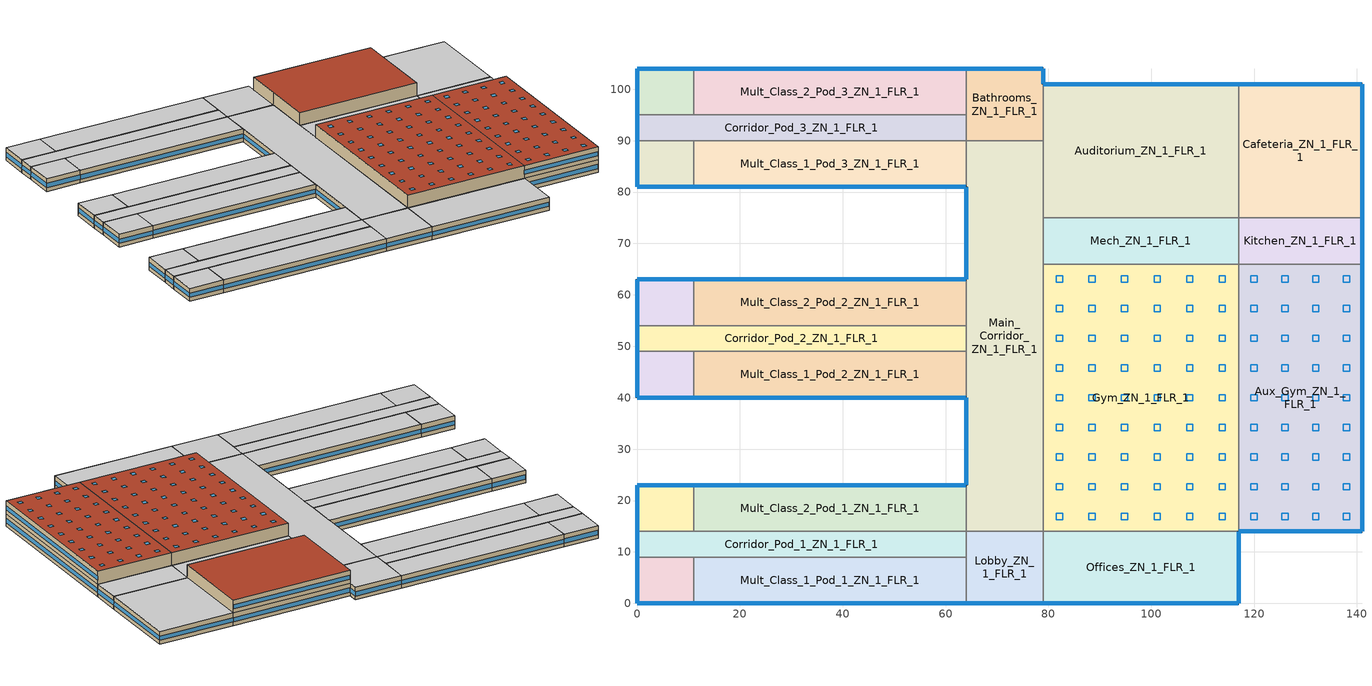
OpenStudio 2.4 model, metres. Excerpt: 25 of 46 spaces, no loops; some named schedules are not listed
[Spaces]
Kitchen_ZN_1_FLR_1
 floor ground: 141,75 141,66 117,66 117,75 z0
 wall outside: 141,66 141,75 z0:4
 wall to Cafeteria_ZN_1_FLR_1: 141,75 117,75 z0:4
 wall to Aux_Gym_ZN_1_FLR_1: 117,66 141,66 z0:4
 wall to Mech_ZN_1_FLR_1: 117,75 117,66 z0:4
 window: 141,66.05 141,74.95 z1.2:2.52
 ceiling to LIBRARY_MEDIA_CENTER_ZN_1_FLR_2: 141,66 141,75 117,75 117,66 z4
Gym_ZN_1_FLR_1
 floor ground: 117,66 117,14 79,14 79,66 z0
 wall to Aux_Gym_ZN_1_FLR_1: 117,14 117,66 z4:8; 117,14 117,66 z0:4
 wall to Main_Corridor_ZN_1_FLR_1: 79,66 79,14 z0:4
 wall to Offices_ZN_1_FLR_1: 79,14 117,14 z0:4
 wall to Offices_ZN_1_FLR_2: 79,14 117,14 z4:8
 wall to Mech_ZN_1_FLR_2: 117,66 79,66 z4:8
 wall to Mech_ZN_1_FLR_1: 117,66 79,66 z0:4
 wall to Main_Corridor_ZN_1_FLR_2: 79,66 79,14 z4:8
 roof outside: 117,14 117,66 79,66 79,14 z8
 skylight: 89.11,56.72 89.11,57.94 87.89,57.94 87.89,56.72 z8; 114.44,39.39 114.44,40.61 113.22,40.61 113.22,39.39 z8; 82.78,56.72 82.78,57.94 81.56,57.94 81.56,56.72 z8; 95.44,33.61 95.44,34.83 94.22,34.83 94.22,33.61 z8; 114.44,45.17 114.44,46.39 113.22,46.39 113.22,45.17 z8; 89.11,33.61 89.11,34.83 87.89,34.83 87.89,33.61 z8; 89.11,50.95 89.11,52.17 87.89,52.17 87.89,50.95 z8; 108.11,33.61 108.11,34.83 106.89,34.83 106.89,33.61 z8; 101.78,62.5 101.78,63.72 100.56,63.72 100.56,62.5 z8; 108.11,56.72 108.11,57.94 106.89,57.94 106.89,56.72 z8; 114.44,22.06 114.44,23.28 113.22,23.28 113.22,22.06 z8; 82.78,62.5 82.78,63.72 81.56,63.72 81.56,62.5 z8; 101.78,39.39 101.78,40.61 100.56,40.61 100.56,39.39 z8; 82.78,50.95 82.78,52.17 81.56,52.17 81.56,50.95 z8; 95.44,27.83 95.44,29.05 94.22,29.05 94.22,27.83 z8; 114.44,16.28 114.44,17.5 113.22,17.5 113.22,16.28 z8; 114.44,27.83 114.44,29.05 113.22,29.05 113.22,27.83 z8; 108.11,22.06 108.11,23.28 106.89,23.28 106.89,22.06 z8; 101.78,22.06 101.78,23.28 100.56,23.28 100.56,22.06 z8; 108.11,39.39 108.11,40.61 106.89,40.61 106.89,39.39 z8; 89.11,62.5 89.11,63.72 87.89,63.72 87.89,62.5 z8; 101.78,33.61 101.78,34.83 100.56,34.83 100.56,33.61 z8; 89.11,16.28 89.11,17.5 87.89,17.5 87.89,16.28 z8; 82.78,45.17 82.78,46.39 81.56,46.39 81.56,45.17 z8; 82.78,33.61 82.78,34.83 81.56,34.83 81.56,33.61 z8; 95.44,50.95 95.44,52.17 94.22,52.17 94.22,50.95 z8; 95.44,22.06 95.44,23.28 94.22,23.28 94.22,22.06 z8; 114.44,33.61 114.44,34.83 113.22,34.83 113.22,33.61 z8; 108.11,16.28 108.11,17.5 106.89,17.5 106.89,16.28 z8; 101.78,45.17 101.78,46.39 100.56,46.39 100.56,45.17 z8; 101.78,56.72 101.78,57.94 100.56,57.94 100.56,56.72 z8; 89.11,27.83 89.11,29.05 87.89,29.05 87.89,27.83 z8; 95.44,56.72 95.44,57.94 94.22,57.94 94.22,56.72 z8; 89.11,22.06 89.11,23.28 87.89,23.28 87.89,22.06 z8; 101.78,16.28 101.78,17.5 100.56,17.5 100.56,16.28 z8; 108.11,27.83 108.11,29.05 106.89,29.05 106.89,27.83 z8; 82.78,16.28 82.78,17.5 81.56,17.5 81.56,16.28 z8; 89.11,45.17 89.11,46.39 87.89,46.39 87.89,45.17 z8; 101.78,50.95 101.78,52.17 100.56,52.17 100.56,50.95 z8; 89.11,39.39 89.11,40.61 87.89,40.61 87.89,39.39 z8; 95.44,16.28 95.44,17.5 94.22,17.5 94.22,16.28 z8; 114.44,50.95 114.44,52.17 113.22,52.17 113.22,50.95 z8; 95.44,39.39 95.44,40.61 94.22,40.61 94.22,39.39 z8; 82.78,39.39 82.78,40.61 81.56,40.61 81.56,39.39 z8; 101.78,27.83 101.78,29.05 100.56,29.05 100.56,27.83 z8; 82.78,22.06 82.78,23.28 81.56,23.28 81.56,22.06 z8; 108.11,50.95 108.11,52.17 106.89,52.17 106.89,50.95 z8; 108.11,62.5 108.11,63.72 106.89,63.72 106.89,62.5 z8; 95.44,62.5 95.44,63.72 94.22,63.72 94.22,62.5 z8; 108.11,45.17 108.11,46.39 106.89,46.39 106.89,45.17 z8; 82.78,27.83 82.78,29.05 81.56,29.05 81.56,27.83 z8; 95.44,45.17 95.44,46.39 94.22,46.39 94.22,45.17 z8; 114.44,56.72 114.44,57.94 113.22,57.94 113.22,56.72 z8; 114.44,62.5 114.44,63.72 113.22,63.72 113.22,62.5 z8
Offices_ZN_1_FLR_1
 floor ground: 117,14 117,0 79,0 79,14 z0
 wall outside: 79,0 117,0 117,14 z0:4
 wall to Lobby_ZN_1_FLR_1: 79,14 79,0 z0:4
 window: 79.05,0 116.95,0 z1.2:2.5; 117,0.05 117,13.95 z1.2:2.51
 ceiling to Offices_ZN_1_FLR_2: 117,0 117,14 79,14 79,0 z4
Auditorium_ZN_1_FLR_1
 floor ground: 117,101 117,75 79,75 79,101 z0
 wall outside: 117,101 79,101 z4:8; 117,101 79,101 z0:4
 wall to LIBRARY_MEDIA_CENTER_ZN_1_FLR_2: 117,75 117,101 z4:8
 wall to Main_Corridor_ZN_1_FLR_1: 79,90 79,75 z0:4
 wall to Cafeteria_ZN_1_FLR_1: 117,75 117,101 z0:4
 wall to Bathrooms_ZN_1_FLR_2: 79,101 79,90 z4:8
 wall to Bathrooms_ZN_1_FLR_1: 79,101 79,90 z0:4
 wall to Main_Corridor_ZN_1_FLR_2: 79,90 79,75 z4:8
 wall to Mech_ZN_1_FLR_2: 79,75 117,75 z4:8
 wall to Mech_ZN_1_FLR_1: 79,75 117,75 z0:4
 window: 116.95,101 79.05,101 z5.2:6.5; 116.95,101 79.05,101 z1.2:2.5
 roof outside: 117,75 117,101 79,101 79,75 z8
Mult_Class_2_Pod_2_ZN_1_FLR_1
 floor ground: 64,63 64,54 11,54 11,63 z0
 wall outside: 64,63 11,63 z0:4
 wall to Corner_Class_2_Pod_2_ZN_1_FLR_1: 11,63 11,54 z0:4
 wall to Corridor_Pod_2_ZN_1_FLR_1: 11,54 64,54 z0:4
 wall to Main_Corridor_ZN_1_FLR_1: 64,54 64,63 z0:4
 window: 63.95,63 11.05,63 z1.2:2.5
 ceiling to Mult_Class_2_Pod_2_ZN_1_FLR_2: 64,54 64,63 11,63 11,54 z4
Aux_Gym_ZN_1_FLR_1
 floor ground: 141,66 141,14 117,14 117,66 z0
 wall outside: 117,14 141,14 141,66 z0:4; 117,14 141,14 141,66 z4:8
 wall to LIBRARY_MEDIA_CENTER_ZN_1_FLR_2: 141,66 117,66 z4:8
 window: 117.05,14 140.95,14 z5.2:6.51; 141,14.05 141,65.95 z5.2:6.5; 141,14.05 141,65.95 z1.2:2.5; 117.05,14 140.95,14 z1.2:2.51
 roof outside: 141,14 141,66 117,66 117,14 z8
 skylight: 120.61,50.95 120.61,52.17 119.39,52.17 119.39,50.95 z8; 138.61,22.06 138.61,23.28 137.39,23.28 137.39,22.06 z8; 120.61,27.83 120.61,29.05 119.39,29.05 119.39,27.83 z8; 126.61,56.72 126.61,57.94 125.39,57.94 125.39,56.72 z8; 138.61,56.72 138.61,57.94 137.39,57.94 137.39,56.72 z8; 126.61,27.83 126.61,29.05 125.39,29.05 125.39,27.83 z8; 126.61,16.28 126.61,17.5 125.39,17.5 125.39,16.28 z8; 120.61,39.39 120.61,40.61 119.39,40.61 119.39,39.39 z8; 138.61,45.17 138.61,46.39 137.39,46.39 137.39,45.17 z8; 126.61,45.17 126.61,46.39 125.39,46.39 125.39,45.17 z8; 132.61,16.28 132.61,17.5 131.39,17.5 131.39,16.28 z8; 138.61,27.83 138.61,29.05 137.39,29.05 137.39,27.83 z8; 132.61,33.61 132.61,34.83 131.39,34.83 131.39,33.61 z8; 138.61,16.28 138.61,17.5 137.39,17.5 137.39,16.28 z8; 120.61,62.5 120.61,63.72 119.39,63.72 119.39,62.5 z8; 132.61,39.39 132.61,40.61 131.39,40.61 131.39,39.39 z8; 138.61,50.95 138.61,52.17 137.39,52.17 137.39,50.95 z8; 138.61,62.5 138.61,63.72 137.39,63.72 137.39,62.5 z8; 132.61,45.17 132.61,46.39 131.39,46.39 131.39,45.17 z8; 138.61,33.61 138.61,34.83 137.39,34.83 137.39,33.61 z8; 126.61,39.39 126.61,40.61 125.39,40.61 125.39,39.39 z8; 126.61,62.5 126.61,63.72 125.39,63.72 125.39,62.5 z8; 132.61,62.5 132.61,63.72 131.39,63.72 131.39,62.5 z8; 120.61,56.72 120.61,57.94 119.39,57.94 119.39,56.72 z8; 132.61,50.95 132.61,52.17 131.39,52.17 131.39,50.95 z8; 120.61,45.17 120.61,46.39 119.39,46.39 119.39,45.17 z8; 126.61,33.61 126.61,34.83 125.39,34.83 125.39,33.61 z8; 138.61,39.39 138.61,40.61 137.39,40.61 137.39,39.39 z8; 132.61,56.72 132.61,57.94 131.39,57.94 131.39,56.72 z8; 120.61,33.61 120.61,34.83 119.39,34.83 119.39,33.61 z8; 120.61,16.28 120.61,17.5 119.39,17.5 119.39,16.28 z8; 132.61,22.06 132.61,23.28 131.39,23.28 131.39,22.06 z8; 126.61,22.06 126.61,23.28 125.39,23.28 125.39,22.06 z8; 126.61,50.95 126.61,52.17 125.39,52.17 125.39,50.95 z8; 120.61,22.06 120.61,23.28 119.39,23.28 119.39,22.06 z8; 132.61,27.83 132.61,29.05 131.39,29.05 131.39,27.83 z8
Cafeteria_ZN_1_FLR_1
 floor ground: 141,101 141,75 117,75 117,101 z0
 wall outside: 141,75 141,101 117,101 z0:4
 window: 141,75.05 141,100.95 / 140.95,101 117.05,101 z1.2:2.51
 ceiling to LIBRARY_MEDIA_CENTER_ZN_1_FLR_2: 141,75 141,101 117,101 117,75 z4
Corner_Class_2_Pod_3_ZN_1_FLR_1
 floor ground: 11,104 11,95 0,95 0,104 z0
 wall outside: 11,104 0,104 0,95 z0:4
 wall to Corridor_Pod_3_ZN_1_FLR_1: 0,95 11,95 z0:4
 wall to Mult_Class_2_Pod_3_ZN_1_FLR_1: 11,95 11,104 z0:4
 window: 0,103.95 0,95.05 z1.2:2.52; 10.95,104 0.05,104 z1.2:2.51
 ceiling to Corner_Class_2_Pod_3_ZN_1_FLR_2: 11,95 11,104 0,104 0,95 z4
Mult_Class_1_Pod_1_ZN_1_FLR_1
 floor ground: 64,9 64,0 11,0 11,9 z0
 wall outside: 11,0 64,0 z0:4
 wall to Lobby_ZN_1_FLR_1: 64,0 64,9 z0:4
 wall to Corner_Class_1_Pod_1_ZN_1_FLR_1: 11,9 11,0 z0:4
 wall to Corridor_Pod_1_ZN_1_FLR_1: 64,9 11,9 z0:4
 window: 11.05,0 63.95,0 z1.2:2.5
 ceiling to Mult_Class_1_Pod_1_ZN_1_FLR_2: 64,0 64,9 11,9 11,0 z4
Corner_Class_1_Pod_1_ZN_1_FLR_1
 floor ground: 11,9 11,0 0,0 0,9 z0
 wall outside: 0,9 0,0 11,0 z0:4
 wall to Corridor_Pod_1_ZN_1_FLR_1: 11,9 0,9 z0:4
 window: 0.05,0 10.95,0 z1.2:2.51; 0,8.95 0,0.05 z1.2:2.52
 ceiling to Corner_Class_1_Pod_1_ZN_1_FLR_2: 11,0 11,9 0,9 0,0 z4
Corner_Class_1_Pod_2_ZN_1_FLR_1
 floor ground: 11,49 11,40 0,40 0,49 z0
 wall outside: 0,49 0,40 11,40 z0:4
 wall to Mult_Class_1_Pod_2_ZN_1_FLR_1: 11,40 11,49 z0:4
 wall to Corridor_Pod_2_ZN_1_FLR_1: 11,49 0,49 z0:4
 window: 0.05,40 10.95,40 z1.2:2.51; 0,48.95 0,40.05 z1.2:2.52
 ceiling to Corner_Class_1_Pod_2_ZN_1_FLR_2: 11,40 11,49 0,49 0,40 z4
Corridor_Pod_2_ZN_1_FLR_1
 floor ground: 64,54 64,49 0,49 0,54 z0
 wall outside: 0,54 0,49 z0:4
 wall to Corner_Class_2_Pod_2_ZN_1_FLR_1: 11,54 0,54 z0:4
 wall to Main_Corridor_ZN_1_FLR_1: 64,49 64,54 z0:4
 wall to Mult_Class_1_Pod_2_ZN_1_FLR_1: 11,49 64,49 z0:4
 window: 0,53.95 0,49.05 z1.2:2.53
 ceiling to Corridor_Pod_2_ZN_1_FLR_2: 64,49 64,54 0,54 0,49 z4
Corridor_Pod_1_ZN_1_FLR_1
 floor ground: 64,14 64,9 0,9 0,14 z0
 wall outside: 0,14 0,9 z0:4
 wall to Mult_Class_2_Pod_1_ZN_1_FLR_1: 64,14 11,14 z0:4
 wall to Corner_Class_2_Pod_1_ZN_1_FLR_1: 11,14 0,14 z0:4
 wall to Lobby_ZN_1_FLR_1: 64,9 64,14 z0:4
 window: 0,13.95 0,9.05 z1.2:2.53
 ceiling to Corridor_Pod_1_ZN_1_FLR_2: 64,9 64,14 0,14 0,9 z4
Main_Corridor_ZN_1_FLR_1
 floor ground: 79,90 79,14 64,14 64,90 z0
 wall outside: 64,81 64,63 / 64,40 64,23 z0:4
 wall to Mult_Class_2_Pod_1_ZN_1_FLR_1: 64,23 64,14 z0:4
 wall to Lobby_ZN_1_FLR_1: 64,14 79,14 z0:4
 wall to Mult_Class_1_Pod_3_ZN_1_FLR_1: 64,90 64,81 z0:4
 wall to Mech_ZN_1_FLR_1: 79,66 79,75 z0:4
 wall to Mult_Class_1_Pod_2_ZN_1_FLR_1: 64,49 64,40 z0:4
 wall to Bathrooms_ZN_1_FLR_1: 79,90 64,90 z0:4
 window: 64,80.95 64,63.05 / 64,39.95 64,23.05 z1.2:2.51
 ceiling to Main_Corridor_ZN_1_FLR_2: 79,14 79,90 64,90 64,14 z4
Bathrooms_ZN_1_FLR_1
 floor ground: 79,104 79,90 64,90 64,104 z0
 wall outside: 79,101 79,104 64,104 z0:4
 wall to Corridor_Pod_3_ZN_1_FLR_1: 64,95 64,90 z0:4
 wall to Mult_Class_2_Pod_3_ZN_1_FLR_1: 64,104 64,95 z0:4
 window: 78.95,104 64.05,104 z1.2:2.51; 79,101.05 79,103.95 z1.2:2.55
 ceiling to Bathrooms_ZN_1_FLR_2: 79,90 79,104 64,104 64,90 z4
Corridor_Pod_3_ZN_1_FLR_1
 floor ground: 64,95 64,90 0,90 0,95 z0
 wall outside: 0,95 0,90 z0:4
 wall to Mult_Class_1_Pod_3_ZN_1_FLR_1: 11,90 64,90 z0:4
 wall to Corner_Class_1_Pod_3_ZN_1_FLR_1: 0,90 11,90 z0:4
 wall to Mult_Class_2_Pod_3_ZN_1_FLR_1: 64,95 11,95 z0:4
 window: 0,94.95 0,90.05 z1.2:2.53
 ceiling to Corridor_Pod_3_ZN_1_FLR_2: 64,90 64,95 0,95 0,90 z4
Mult_Class_1_Pod_3_ZN_1_FLR_1
 floor ground: 64,90 64,81 11,81 11,90 z0
 wall outside: 11,81 64,81 z0:4
 wall to Corner_Class_1_Pod_3_ZN_1_FLR_1: 11,90 11,81 z0:4
 window: 11.05,81 63.95,81 z1.2:2.5
 ceiling to Mult_Class_1_Pod_3_ZN_1_FLR_2: 64,81 64,90 11,90 11,81 z4
Mult_Class_2_Pod_1_ZN_1_FLR_1
 floor ground: 64,23 64,14 11,14 11,23 z0
 wall outside: 64,23 11,23 z0:4
 wall to Corner_Class_2_Pod_1_ZN_1_FLR_1: 11,23 11,14 z0:4
 window: 63.95,23 11.05,23 z1.2:2.5
 ceiling to Mult_Class_2_Pod_1_ZN_1_FLR_2: 64,14 64,23 11,23 11,14 z4
Lobby_ZN_1_FLR_1
 floor ground: 79,14 79,0 64,0 64,14 z0
 wall outside: 64,0 79,0 z0:4
 window: 64.05,0 78.95,0 z1.2:2.51
 ceiling to Lobby_ZN_1_FLR_2: 79,0 79,14 64,14 64,0 z4
Mult_Class_2_Pod_3_ZN_1_FLR_1
 floor ground: 64,104 64,95 11,95 11,104 z0
 wall outside: 64,104 11,104 z0:4
 window: 63.95,104 11.05,104 z1.2:2.5
 ceiling to Mult_Class_2_Pod_3_ZN_1_FLR_2: 64,95 64,104 11,104 11,95 z4
Corner_Class_2_Pod_2_ZN_1_FLR_1
 floor ground: 11,63 11,54 0,54 0,63 z0
 wall outside: 11,63 0,63 0,54 z0:4
 window: 10.95,63 0.05,63 z1.2:2.51; 0,62.95 0,54.05 z1.2:2.52
 ceiling to Corner_Class_2_Pod_2_ZN_1_FLR_2: 11,54 11,63 0,63 0,54 z4
Corner_Class_2_Pod_1_ZN_1_FLR_1
 floor ground: 11,23 11,14 0,14 0,23 z0
 wall outside: 11,23 0,23 0,14 z0:4
 window: 0,22.95 0,14.05 z1.2:2.52; 10.95,23 0.05,23 z1.2:2.51
 ceiling to Corner_Class_2_Pod_1_ZN_1_FLR_2: 11,14 11,23 0,23 0,14 z4
Mech_ZN_1_FLR_1
 floor ground: 117,75 117,66 79,66 79,75 z0
 ceiling to Mech_ZN_1_FLR_2: 117,66 117,75 79,75 79,66 z4
Corner_Class_1_Pod_3_ZN_1_FLR_1
 floor ground: 11,90 11,81 0,81 0,90 z0
 wall outside: 0,90 0,81 11,81 z0:4
 window: 0.05,81 10.95,81 z1.2:2.51; 0,89.95 0,81.05 z1.2:2.52
 ceiling to Corner_Class_1_Pod_3_ZN_1_FLR_2: 11,81 11,90 0,90 0,81 z4
Mult_Class_1_Pod_2_ZN_1_FLR_1
 floor ground: 64,49 64,40 11,40 11,49 z0
 wall outside: 11,40 64,40 z0:4
 window: 11.05,40 63.95,40 z1.2:2.5
 ceiling to Mult_Class_1_Pod_2_ZN_1_FLR_2: 64,40 64,49 11,49 11,40 z4
[Site]
Edmonton Intl AP_AB_CAN: Latitude {deg}=53.31; Longitude {deg}=-113.579; Time Zone {hr}=-7; Elevation {m}=723.3; Terrain=City
[Building]
-SecondarySchool-NECB HDD Method-CAN_AB_Edmonton.Intl.AP.711230_CWEC2016.epw created: 2018-08-13 18:42:21 +0000: North Axis {deg}=0; Default Construction Set=NECB2015 - SecSchl - WholeBuilding - NECB HDD Method at hdd = 5120.0; Standards Number of Stories=2; Standards Number of Above Ground Stories=2; Standards Building Type=SecondarySchool
[ClimateZones]
Climate Zone Institution Name 1=ASHRAE; Climate Zone Document Name 1=ANSI/ASHRAE Standard 169; Climate Zone Document Year 1=2006; Climate Zone Institution Name 2=CEC; Climate Zone Document Name 2=California Climate Zone Descriptions; Climate Zone Document Year 2=1995
[Site:WaterMainsTemperature]
Calculation Method=Correlation; Annual Average Outdoor Air Temperature {C}=2.68333; Maximum Difference In Monthly Average Outdoor Air Temperatures {deltaC}=28.8
[Site:GroundTemperature:BuildingSurface]
19.527, 19.502, 19.536, 19.598, 20.002, 21.64, 22.225, 22.375, 21.449, 20.121, 19.802, 19.633
[SizingPeriod:DesignDay] Barometric Pressure {Pa}=92932; Sky Clearness=0; Rain Indicator=0; Snow Indicator=0; Day of Month=21; Daylight Saving Time Indicator=0; Humidity Indicating Type=Wetbulb; Dry-Bulb Temperature Range Modifier Type=DefaultMultipliers
Name | Maximum Dry-Bulb Temperature {C} | Daily Dry-Bulb Temperature Range {deltaC} | Humidity Indicating Conditions at Maximum Dry-Bulb | Wind Speed {m/s} | Wind Direction {deg} | Month | Day Type | Solar Model Indicator | ASHRAE Taub | ASHRAE Taud
Edmonton Intl AP Ann Htg 99.6% Condns DB | -32.6 | 0 | -32.6 | 2.1 | 180 | 1 | WinterDesignDay | ASHRAEClearSky
Edmonton Intl AP Ann Clg .4% Condns DB=>MWB | 27.8 | 12.5 | 17.9 | 3.8 | 150 | 7 | SummerDesignDay | ASHRAETau | 0.353 | 2.421
[Material:NoMass] Thermal Absorptance=0.9; Solar Absorptance=0.7
Name | Roughness | Thermal Resistance {m2-K/W} | Visible Absorptance
CP02 CARPET PAD | VeryRough | 0.21648 | 0.8
Typical Insulation R-13.06 1 | Smooth | 5.91238 | 0.7
Typical Carpet Pad 1 | Smooth | 0.21648 | 0.8
Typical Insulation R-10.11 1 | Smooth | 4.49096 | 0.7
Typical Insulation R-19.63 1 | Smooth | 6.17282 | 0.7
Typical Carpet Pad 2 | Smooth | 1.25503 | 0.8
Typical Carpet Pad 3 | Smooth | 3.45515 | 0.8
Typical Insulation R-0.58 1 | Smooth | 0.454528 | 0.7
Typical Insulation R-1.15 1 | Smooth | 0.454545 | 0.7
[Material]
Name | Roughness | Thickness {m} | Conductivity {W/m-K} | Density {kg/m3} | Specific Heat {J/kg-K} | Thermal Absorptance | Solar Absorptance | Visible Absorptance
100mm Normalweight concrete floor | MediumSmooth | 0.1016 | 2.31 | 2322 | 832
G01 13mm gypsum board | Smooth | 0.0127 | 0.16 | 800 | 1090 | 0.9 | 0.7 | 0.5
G05 25mm wood | MediumSmooth | 0.0254 | 0.15 | 608 | 1630 | 0.9 | 0.5 | 0.5
4 in. Normalweight Concrete Floor 1 | MediumRough | 0.1016 | 2.31 | 2322 | 832 | 0.9 | 0.7 | 0.7
1IN Stucco 1 | Smooth | 0.0253 | 0.6918 | 1858 | 837 | 0.9 | 0.7 | 0.92
8IN CONCRETE HW RefBldg 1 | Rough | 0.2032 | 1.311 | 2240 | 836.8 | 0.9 | 0.7 | 0.7
1/2IN Gypsum 1 | Smooth | 0.0127 | 0.16 | 784.9 | 830 | 0.9 | 0.4 | 0.4
Metal Roof Surface 1; F08 Metal surface 1 | Smooth | 0.0008 | 45.28 | 7824 | 500 | 0.9 | 0.7 | 0.7
6 in. Normalweight Concrete Floor 1; 6 in. Normalweight Concrete Floor 2 | MediumRough | 0.1524 | 2.31 | 2322 | 832 | 0.9 | 0.7 | 0.7
[Construction]
Typical Interior Floor: 100mm Normalweight concrete floor, CP02 CARPET PAD
Typical Interior Wall: G01 13mm gypsum board, G01 13mm gypsum board
Typical Interior Ceiling: CP02 CARPET PAD, 100mm Normalweight concrete floor
Typical Interior Window: Clear 3mm
Typical Interior Door; Typical Interior Partition: G05 25mm wood
Customized opaque construction Typical Insulated Exterior Mass Floor R-15.63 to conductance of 0.162: Typical Insulation R-13.06 1, 4 in. Normalweight Concrete Floor 1, Typical Carpet Pad 1
Customized opaque construction Typical Insulated Exterior Mass Wall R-12.5 to conductance of 0.21: 1IN Stucco 1, 8IN CONCRETE HW RefBldg 1, Typical Insulation R-10.11 1, 1/2IN Gypsum 1
Customized opaque construction Typical Insulated Metal Building Roof R-20.41 to conductance of 0.162: Metal Roof Surface 1, Typical Insulation R-19.63 1
Customized opaque construction Typical Insulated Carpeted 6in Slab Floor to conductance of 0.757: 6 in. Normalweight Concrete Floor 1, Typical Carpet Pad 2
Customized opaque construction Typical Insulated Carpeted 6in Slab Floor to conductance of 0.284: 6 in. Normalweight Concrete Floor 2, Typical Carpet Pad 3
Customized Fenestration: cond=0.220 tvis=0.220 tsol=0.232: Customized Fenestration:: cond=0.220 tvis=0.220 tsol=0.232
Customized opaque construction Typical Insulated Metal Door R-1.43 to conductance of 2.2: F08 Metal surface 1, Typical Insulation R-0.58 1
Customized Fenestration: cond=0.220 tvis=0.441 tsol=0.279: Customized Fenestration:: cond=0.220 tvis=0.441 tsol=0.279
Customized opaque construction Typical Overhead Door R-2.0 to conductance of 2.2: Typical Insulation R-1.15 1
Customized Fenestration: cond=0.220 tvis=0.294 tsol=0.332: Customized Fenestration:: cond=0.220 tvis=0.294 tsol=0.332
Customized Fenestration: cond=0.220 tvis=0.898 tsol=0.837: Customized Fenestration:: cond=0.220 tvis=0.898 tsol=0.837
[DefaultConstructionSet]
NECB2015 - SecSchl - WholeBuilding - NECB HDD Method at hdd = 5120.0: Default Exterior Surface Constructions=NECB2015 - SecSchl - WholeBuilding - NECB HDD Method at hdd = 5120.0; Default Interior Surface Constructions=Default Surface Constructions 2; Default Ground Contact Surface Constructions=NECB2015 - SecSchl - WholeBuilding - NECB HDD Method at hdd = 5120.0 1; Default Exterior SubSurface Constructions=NECB2015 - SecSchl - WholeBuilding - NECB HDD Method at hdd = 5120.0; Default Interior SubSurface Constructions=Default Sub Surface Constructions 2; Interior Partition Construction=Typical Interior Partition
[DefaultSurfaceConstructions]
Name | Floor Construction | Wall Construction | Roof Ceiling Construction
Default Surface Constructions 2 | Typical Interior Floor | Typical Interior Wall | Typical Interior Ceiling
NECB2015 - SecSchl - WholeBuilding - NECB HDD Method at hdd = 5120.0 | Customized opaque construction Typical Insulated Exterior Mass Floor R-15.63 to conductance of 0.162 | Customized opaque construction Typical Insulated Exterior Mass Wall R-12.5 to conductance of 0.21 | Customized opaque construction Typical Insulated Metal Building Roof R-20.41 to conductance of 0.162
NECB2015 - SecSchl - WholeBuilding - NECB HDD Method at hdd = 5120.0 1 | Customized opaque construction Typical Insulated Carpeted 6in Slab Floor to conductance of 0.757 | Customized opaque construction Typical Insulated Carpeted 6in Slab Floor to conductance of 0.284 | Customized opaque construction Typical Insulated Carpeted 6in Slab Floor to conductance of 0.284
[DefaultSubSurfaceConstructions]
Name | Fixed Window Construction | Operable Window Construction | Door Construction | Glass Door Construction | Overhead Door Construction | Skylight Construction | Tubular Daylight Dome Construction | Tubular Daylight Diffuser Construction
Default Sub Surface Constructions 2 | Typical Interior Window | Typical Interior Window | Typical Interior Door
NECB2015 - SecSchl - WholeBuilding - NECB HDD Method at hdd = 5120.0 | Customized Fenestration: cond=0.220 tvis=0.220 tsol=0.232 | Customized Fenestration: cond=0.220 tvis=0.220 tsol=0.232 | Customized opaque construction Typical Insulated Metal Door R-1.43 to conductance of 2.2 | Customized Fenestration: cond=0.220 tvis=0.441 tsol=0.279 | Customized opaque construction Typical Overhead Door R-2.0 to conductance of 2.2 | Customized Fenestration: cond=0.220 tvis=0.294 tsol=0.332 | Customized Fenestration: cond=0.220 tvis=0.898 tsol=0.837 | Customized Fenestration: cond=0.220 tvis=0.898 tsol=0.837
[WindowMaterial:Glazing]
Clear 3mm: Optical Data Type=SpectralAverage; Thickness {m}=0.003; Solar Transmittance at Normal Incidence=0.837; Front Side Solar Reflectance at Normal Incidence=0.075; Back Side Solar Reflectance at Normal Incidence=0.075; Visible Transmittance at Normal Incidence=0.898; Front Side Visible Reflectance at Normal Incidence=0.081; Back Side Visible Reflectance at Normal Incidence=0.081; Infrared Transmittance at Normal Incidence=0; Front Side Infrared Hemispherical Emissivity=0.84; Back Side Infrared Hemispherical Emissivity=0.84; Conductivity {W/m-K}=0.9; Dirt Correction Factor for Solar and Visible Transmittance=1; Solar Diffusing=No
[WindowMaterial:SimpleGlazingSystem] U-Factor {W/m2-K}=2.2; Solar Heat Gain Coefficient=0.6; Visible Transmittance=0.21
Customized Fenestration:: cond=0.220 tvis=0.220 tsol=0.232; Customized Fenestration:: cond=0.220 tvis=0.441 tsol=0.279; Customized Fenestration:: cond=0.220 tvis=0.294 tsol=0.332; Customized Fenestration:: cond=0.220 tvis=0.898 tsol=0.837
[Space] Building Story=Building Story 1; Part of Total Floor Area=Yes
Name | Space Type | Thermal Zone
Kitchen_ZN_1_FLR_1 | Space Function Food preparation area | Sp-Kitchen_ZN_1_FLR_1 Sys-3 Flr-1 Sch-B HPlcmt-east ZN
Corner_Class_1_Pod_2_ZN_1_FLR_1 | Space Function Classroom/Lecture hall/Training room other | Sp-Corner_Class_1_Pod_2_ZN_1_FLR_1 Sys-3 Flr-1 Sch-D HPlcmt-south ZN
Gym_ZN_1_FLR_1 | Space Function Gymnasium/Fitness centre playing area | Sp-Gym_ZN_1_FLR_1 Sys-3 Flr-1 Sch-B HPlcmt-core ZN
Offices_ZN_1_FLR_1 | Space Function Office enclosed > 25 m2 | Sp-Offices_ZN_1_FLR_1 Sys-3 Flr-1 Sch-A HPlcmt-south ZN
Auditorium_ZN_1_FLR_1 | Space Function Audience seating area permanent - auditorium | Sp-Auditorium_ZN_1_FLR_1 Sys-3 Flr-1 Sch-C HPlcmt-north ZN
Mult_Class_2_Pod_2_ZN_1_FLR_1 | Space Function Classroom/Lecture hall/Training room other | Sp-Mult_Class_2_Pod_2_ZN_1_FLR_1 Sys-3 Flr-1 Sch-D HPlcmt-north ZN
Aux_Gym_ZN_1_FLR_1 | Space Function Gymnasium/Fitness centre playing area | Sp-Aux_Gym_ZN_1_FLR_1 Sys-3 Flr-1 Sch-B HPlcmt-east ZN
Mult_Class_1_Pod_2_ZN_1_FLR_1 | Space Function Classroom/Lecture hall/Training room other | Sp-Mult_Class_1_Pod_2_ZN_1_FLR_1 Sys-3 Flr-1 Sch-D HPlcmt-south ZN
Mult_Class_2_Pod_1_ZN_1_FLR_1 | Space Function Classroom/Lecture hall/Training room other | Sp-Mult_Class_2_Pod_1_ZN_1_FLR_1 Sys-3 Flr-1 Sch-D HPlcmt-north ZN
Cafeteria_ZN_1_FLR_1 | Space Function Conference/Meeting/Multi-purpose room | Sp-Cafeteria_ZN_1_FLR_1 Sys-3 Flr-1 Sch-C HPlcmt-east ZN
Mult_Class_1_Pod_3_ZN_1_FLR_1 | Space Function Classroom/Lecture hall/Training room other | Sp-Mult_Class_1_Pod_3_ZN_1_FLR_1 Sys-3 Flr-1 Sch-D HPlcmt-south ZN
Mult_Class_1_Pod_1_ZN_1_FLR_1 | Space Function Classroom/Lecture hall/Training room other | Sp-Mult_Class_1_Pod_1_ZN_1_FLR_1 Sys-3 Flr-1 Sch-D HPlcmt-south ZN
Mech_ZN_1_FLR_1 | Space Function Electrical/Mechanical room-sch-D | Sp-Mech_ZN_1_FLR_1 Sys-3 Flr-1 Sch-D HPlcmt-core ZN
Corridor_Pod_1_ZN_1_FLR_1 | Space Function Corridor/Transition area other-sch-D | Sp-Corridor_Pod_1_ZN_1_FLR_1 Sys-3 Flr-1 Sch-D HPlcmt-west ZN
Corner_Class_2_Pod_3_ZN_1_FLR_1 | Space Function Classroom/Lecture hall/Training room other | Sp-Corner_Class_2_Pod_3_ZN_1_FLR_1 Sys-3 Flr-1 Sch-D HPlcmt-north ZN
Corner_Class_1_Pod_1_ZN_1_FLR_1 | Space Function Classroom/Lecture hall/Training room other | Sp-Corner_Class_1_Pod_1_ZN_1_FLR_1 Sys-3 Flr-1 Sch-D HPlcmt-south ZN
Corridor_Pod_3_ZN_1_FLR_1 | Space Function Corridor/Transition area other-sch-D | Sp-Corridor_Pod_3_ZN_1_FLR_1 Sys-3 Flr-1 Sch-D HPlcmt-west ZN
Corridor_Pod_2_ZN_1_FLR_1 | Space Function Corridor/Transition area other-sch-D | Sp-Corridor_Pod_2_ZN_1_FLR_1 Sys-3 Flr-1 Sch-D HPlcmt-west ZN
Corner_Class_2_Pod_1_ZN_1_FLR_1 | Space Function Classroom/Lecture hall/Training room other | Sp-Corner_Class_2_Pod_1_ZN_1_FLR_1 Sys-3 Flr-1 Sch-D HPlcmt-north ZN
Main_Corridor_ZN_1_FLR_1 | Space Function Corridor/Transition area other-sch-D | Sp-Main_Corridor_ZN_1_FLR_1 Sys-3 Flr-1 Sch-D HPlcmt-west ZN
Bathrooms_ZN_1_FLR_1 | Space Function Washroom - other-sch-D | Sp-Bathrooms_ZN_1_FLR_1 Sys-3 Flr-1 Sch-D HPlcmt-north ZN
Corner_Class_1_Pod_3_ZN_1_FLR_1 | Space Function Classroom/Lecture hall/Training room other | Sp-Corner_Class_1_Pod_3_ZN_1_FLR_1 Sys-3 Flr-1 Sch-D HPlcmt-south ZN
Lobby_ZN_1_FLR_1 | Space Function Lobby - elevator | Sp-Lobby_ZN_1_FLR_1 Sys-3 Flr-1 Sch-C HPlcmt-south ZN
Mult_Class_2_Pod_3_ZN_1_FLR_1 | Space Function Classroom/Lecture hall/Training room other | Sp-Mult_Class_2_Pod_3_ZN_1_FLR_1 Sys-3 Flr-1 Sch-D HPlcmt-north ZN
Corner_Class_2_Pod_2_ZN_1_FLR_1 | Space Function Classroom/Lecture hall/Training room other | Sp-Corner_Class_2_Pod_2_ZN_1_FLR_1 Sys-3 Flr-1 Sch-D HPlcmt-north ZN
[BuildingStory]
Building Story 1: Nominal Z Coordinate {m}=0
[SpaceType] Standards Building Type=Space Function
Name | Default Schedule Set | Design Specification Outdoor Air Object | Standards Space Type
Space Function Audience seating area permanent - auditorium | Space Function Audience seating area permanent - auditorium Schedule Set | Space Function Audience seating area permanent - auditorium Ventilation | Audience seating area permanent - auditorium
Space Function Gymnasium/Fitness centre playing area | Space Function Gymnasium/Fitness centre playing area Schedule Set | Space Function Gymnasium/Fitness centre playing area Ventilation | Gymnasium/Fitness centre playing area
Space Function Washroom - other-sch-D | Space Function Washroom - other-sch-D Schedule Set | Space Function Washroom - other-sch-D Ventilation | Washroom - other-sch-D
Space Function Conference/Meeting/Multi-purpose room | Space Function Conference/Meeting/Multi-purpose room Schedule Set | Space Function Conference/Meeting/Multi-purpose room Ventilation | Conference/Meeting/Multi-purpose room
Space Function Classroom/Lecture hall/Training room other | Space Function Classroom/Lecture hall/Training room other Schedule Set | Space Function Classroom/Lecture hall/Training room other Ventilation | Classroom/Lecture hall/Training room other
Space Function Corridor/Transition area other-sch-D | Space Function Corridor/Transition area other-sch-D Schedule Set | Space Function Corridor/Transition area other-sch-D Ventilation | Corridor/Transition area other-sch-D
Space Function Food preparation area | Space Function Food preparation area Schedule Set | Space Function Food preparation area Ventilation | Food preparation area
Space Function Lobby - elevator | Space Function Lobby - elevator Schedule Set | Space Function Lobby - elevator Ventilation | Lobby - elevator
Space Function Electrical/Mechanical room-sch-D | Space Function Electrical/Mechanical room-sch-D Schedule Set | Space Function Electrical/Mechanical room-sch-D Ventilation | Electrical/Mechanical room-sch-D
Space Function Office enclosed > 25 m2 | Space Function Office enclosed > 25 m2 Schedule Set | Space Function Office enclosed > 25 m2 Ventilation | Office enclosed > 25 m2
[People:Definition] Number of People Calculation Method=People/Area; Fraction Radiant=0.3
Name | People per Space Floor Area {person/m2}
Space Function Audience seating area permanent - auditorium People Definition; Space Function Conference/Meeting/Multi-purpose room People Definition; Space Function Gymnasium/Fitness centre playing area People Definition | 0.200073
Space Function Classroom/Lecture hall/Training room other People Definition | 0.133382
Space Function Corridor/Transition area other-sch-D People Definition | 0.0100036
Space Function Electrical/Mechanical room-sch-D People Definition | 0.00500182
Space Function Food preparation area People Definition; Space Function Office enclosed > 25 m2 People Definition | 0.0500182
Space Function Lobby - elevator People Definition | 0.100036
Space Function Washroom - other-sch-D People Definition | 0.0333454
[People] Work Efficiency Schedule=Work Efficiency Schedule; Clothing Insulation Schedule=Clothing Schedule; Air Velocity Schedule=Air Velocity Schedule; Multiplier=1
Name | People Definition | Space or SpaceType
Space Function Audience seating area permanent - auditorium People | Space Function Audience seating area permanent - auditorium People Definition | Space Function Audience seating area permanent - auditorium
Space Function Classroom/Lecture hall/Training room other People | Space Function Classroom/Lecture hall/Training room other People Definition | Space Function Classroom/Lecture hall/Training room other
Space Function Conference/Meeting/Multi-purpose room People | Space Function Conference/Meeting/Multi-purpose room People Definition | Space Function Conference/Meeting/Multi-purpose room
Space Function Corridor/Transition area other-sch-D People | Space Function Corridor/Transition area other-sch-D People Definition | Space Function Corridor/Transition area other-sch-D
Space Function Electrical/Mechanical room-sch-D People | Space Function Electrical/Mechanical room-sch-D People Definition | Space Function Electrical/Mechanical room-sch-D
Space Function Food preparation area People | Space Function Food preparation area People Definition | Space Function Food preparation area
Space Function Gymnasium/Fitness centre playing area People | Space Function Gymnasium/Fitness centre playing area People Definition | Space Function Gymnasium/Fitness centre playing area
Space Function Lobby - elevator People | Space Function Lobby - elevator People Definition | Space Function Lobby - elevator
Space Function Office enclosed > 25 m2 People | Space Function Office enclosed > 25 m2 People Definition | Space Function Office enclosed > 25 m2
Space Function Washroom - other-sch-D People | Space Function Washroom - other-sch-D People Definition | Space Function Washroom - other-sch-D
[Lights:Definition] Design Level Calculation Method=Watts/Area; Fraction Radiant=0.5; Fraction Visible=0.2
Name | Watts per Space Floor Area {W/m2}
Space Function Audience seating area permanent - auditorium Lights Definition | 6.80247
Space Function Classroom/Lecture hall/Training room other Lights Definition | 13.4049
Space Function Conference/Meeting/Multi-purpose room Lights Definition | 13.3048
Space Function Corridor/Transition area other-sch-D Lights Definition | 7.10258
Space Function Electrical/Mechanical room-sch-D Lights Definition | 4.60167
Space Function Food preparation area Lights Definition | 13.1048
Space Function Gymnasium/Fitness centre playing area Lights Definition | 13.0047
Space Function Lobby - elevator Lights Definition | 7.00254
Space Function Office enclosed > 25 m2 Lights Definition | 12.0044
Space Function Washroom - other-sch-D Lights Definition | 10.5038
[Lights] Fraction Replaceable=1
Name | Lights Definition | Space or SpaceType
Space Function Audience seating area permanent - auditorium Lights | Space Function Audience seating area permanent - auditorium Lights Definition | Space Function Audience seating area permanent - auditorium
Space Function Classroom/Lecture hall/Training room other Lights | Space Function Classroom/Lecture hall/Training room other Lights Definition | Space Function Classroom/Lecture hall/Training room other
Space Function Conference/Meeting/Multi-purpose room Lights | Space Function Conference/Meeting/Multi-purpose room Lights Definition | Space Function Conference/Meeting/Multi-purpose room
Space Function Corridor/Transition area other-sch-D Lights | Space Function Corridor/Transition area other-sch-D Lights Definition | Space Function Corridor/Transition area other-sch-D
Space Function Electrical/Mechanical room-sch-D Lights | Space Function Electrical/Mechanical room-sch-D Lights Definition | Space Function Electrical/Mechanical room-sch-D
Space Function Food preparation area Lights | Space Function Food preparation area Lights Definition | Space Function Food preparation area
Space Function Gymnasium/Fitness centre playing area Lights | Space Function Gymnasium/Fitness centre playing area Lights Definition | Space Function Gymnasium/Fitness centre playing area
Space Function Lobby - elevator Lights | Space Function Lobby - elevator Lights Definition | Space Function Lobby - elevator
Space Function Office enclosed > 25 m2 Lights | Space Function Office enclosed > 25 m2 Lights Definition | Space Function Office enclosed > 25 m2
Space Function Washroom - other-sch-D Lights | Space Function Washroom - other-sch-D Lights Definition | Space Function Washroom - other-sch-D
[ElectricEquipment:Definition] Design Level Calculation Method=Watts/Area; Fraction Radiant=0.5
Name | Watts per Space Floor Area {W/m2}
Space Function Audience seating area permanent - auditorium Elec Equip Definition | 2.50091
Space Function Classroom/Lecture hall/Training room other Elec Equip Definition | 5.00182
Space Function Conference/Meeting/Multi-purpose room Elec Equip Definition; Space Function Electrical/Mechanical room-sch-D Elec Equip Definition; Space Function Lobby - elevator Elec Equip Definition; Space Function Washroom - other-sch-D Elec Equip Definition | 1.00036
Space Function Food preparation area Elec Equip Definition | 10.0036
Space Function Gymnasium/Fitness centre playing area Elec Equip Definition | 1.50055
Space Function Office enclosed > 25 m2 Elec Equip Definition | 7.50273
[ElectricEquipment]
Name | Electric Equipment Definition | Space or SpaceType
Space Function Audience seating area permanent - auditorium Elec Equip | Space Function Audience seating area permanent - auditorium Elec Equip Definition | Space Function Audience seating area permanent - auditorium
Space Function Classroom/Lecture hall/Training room other Elec Equip | Space Function Classroom/Lecture hall/Training room other Elec Equip Definition | Space Function Classroom/Lecture hall/Training room other
Space Function Conference/Meeting/Multi-purpose room Elec Equip | Space Function Conference/Meeting/Multi-purpose room Elec Equip Definition | Space Function Conference/Meeting/Multi-purpose room
Space Function Electrical/Mechanical room-sch-D Elec Equip | Space Function Electrical/Mechanical room-sch-D Elec Equip Definition | Space Function Electrical/Mechanical room-sch-D
Space Function Food preparation area Elec Equip | Space Function Food preparation area Elec Equip Definition | Space Function Food preparation area
Space Function Gymnasium/Fitness centre playing area Elec Equip | Space Function Gymnasium/Fitness centre playing area Elec Equip Definition | Space Function Gymnasium/Fitness centre playing area
Space Function Lobby - elevator Elec Equip | Space Function Lobby - elevator Elec Equip Definition | Space Function Lobby - elevator
Space Function Office enclosed > 25 m2 Elec Equip | Space Function Office enclosed > 25 m2 Elec Equip Definition | Space Function Office enclosed > 25 m2
Space Function Washroom - other-sch-D Elec Equip | Space Function Washroom - other-sch-D Elec Equip Definition | Space Function Washroom - other-sch-D
[DesignSpecification:OutdoorAir] Outdoor Air Method=Sum; Outdoor Air Flow per Person {m3/s-person}=0; Outdoor Air Flow Rate {m3/s}=0; Outdoor Air Flow Air Changes per Hour {1/hr}=0
Name | Outdoor Air Flow per Floor Area {m3/s-m2}
Space Function Audience seating area permanent - auditorium Ventilation | 0.0041148
Space Function Classroom/Lecture hall/Training room other Ventilation | 0.00278384
Space Function Conference/Meeting/Multi-purpose room Ventilation | 0.0015748
Space Function Corridor/Transition area other-sch-D Ventilation; Space Function Electrical/Mechanical room-sch-D Ventilation; Space Function Washroom - other-sch-D Ventilation | 0.0003048
Space Function Food preparation area Ventilation | 0.0013716
Space Function Gymnasium/Fitness centre playing area Ventilation | 0.001524
Space Function Lobby - elevator Ventilation | 0.00404876
Space Function Office enclosed > 25 m2 Ventilation | 0.00042164
[DefaultScheduleSet] People Activity Level Schedule=NECB-Activity; Infiltration Schedule=Always On
Name | Number of People Schedule | Lighting Schedule | Electric Equipment Schedule
Space Function Audience seating area permanent - auditorium Schedule Set; Space Function Conference/Meeting/Multi-purpose room Schedule Set; Space Function Lobby - elevator Schedule Set | NECB-C-Occupancy | NECB-C-Lighting | NECB-C-Electric-Equipment
Space Function Classroom/Lecture hall/Training room other Schedule Set; Space Function Corridor/Transition area other-sch-D Schedule Set; Space Function Electrical/Mechanical room-sch-D Schedule Set; Space Function Washroom - other-sch-D Schedule Set | NECB-D-Occupancy | NECB-D-Lighting | NECB-D-Electric-Equipment
Space Function Food preparation area Schedule Set; Space Function Gymnasium/Fitness centre playing area Schedule Set | NECB-B-Occupancy | NECB-B-Lighting | NECB-B-Electric-Equipment
Space Function Office enclosed > 25 m2 Schedule Set | NECB-A-Occupancy | NECB-A-Lighting | NECB-A-Electric-Equipment
[ThermostatSetpoint:DualSetpoint]
Name | Heating Setpoint Temperature Schedule | Cooling Setpoint Temperature Schedule
Space Function Audience seating area permanent - auditorium Thermostat 2; Space Function Conference/Meeting/Multi-purpose room Thermostat 2; Space Function Lobby - elevator Thermostat 3 | NECB-C-Thermostat Setpoint-Heating | NECB-C-Thermostat Setpoint-Cooling
Space Function Gymnasium/Fitness centre playing area Thermostat 3; Space Function Food preparation area Thermostat 2; Space Function Gymnasium/Fitness centre playing area Thermostat 4 | NECB-B-Thermostat Setpoint-Heating | NECB-B-Thermostat Setpoint-Cooling
Space Function Washroom - other-sch-D Thermostat 3; Space Function Classroom/Lecture hall/Training room other Thermostat 25; Space Function Classroom/Lecture hall/Training room other Thermostat 26; Space Function Classroom/Lecture hall/Training room other Thermostat 27; Space Function Classroom/Lecture hall/Training room other Thermostat 28; Space Function Classroom/Lecture hall/Training room other Thermostat 29; Space Function Classroom/Lecture hall/Training room other Thermostat 30; Space Function Corridor/Transition area other-sch-D Thermostat 9; Space Function Corridor/Transition area other-sch-D Thermostat 10; Space Function Corridor/Transition area other-sch-D Thermostat 11; Space Function Corridor/Transition area other-sch-D Thermostat 12; Space Function Classroom/Lecture hall/Training room other Thermostat 31; Space Function Classroom/Lecture hall/Training room other Thermostat 32; Space Function Classroom/Lecture hall/Training room other Thermostat 33; Space Function Classroom/Lecture hall/Training room other Thermostat 34; Space Function Classroom/Lecture hall/Training room other Thermostat 35; Space Function Classroom/Lecture hall/Training room other Thermostat 36; Space Function Electrical/Mechanical room-sch-D Thermostat 3 | NECB-D-Thermostat Setpoint-Heating | NECB-D-Thermostat Setpoint-Cooling
Space Function Office enclosed > 25 m2 Thermostat 3 | NECB-A-Thermostat Setpoint-Heating | NECB-A-Thermostat Setpoint-Cooling
[SpaceInfiltration:DesignFlowRate] Schedule=Always On Discrete; Design Flow Rate Calculation Method=Flow/ExteriorArea; Flow per Exterior Surface Area {m3/s-m2}=0.00025; Constant Term Coefficient=0; Temperature Term Coefficient=0; Velocity Term Coefficient=0.224; Velocity Squared Term Coefficient=0
Name | Space or SpaceType
Auditorium_ZN_1_FLR_1 Infiltration | Auditorium_ZN_1_FLR_1
Aux_Gym_ZN_1_FLR_1 Infiltration | Aux_Gym_ZN_1_FLR_1
Bathrooms_ZN_1_FLR_1 Infiltration | Bathrooms_ZN_1_FLR_1
Cafeteria_ZN_1_FLR_1 Infiltration | Cafeteria_ZN_1_FLR_1
Corner_Class_1_Pod_1_ZN_1_FLR_1 Infiltration | Corner_Class_1_Pod_1_ZN_1_FLR_1
Corner_Class_1_Pod_2_ZN_1_FLR_1 Infiltration | Corner_Class_1_Pod_2_ZN_1_FLR_1
Corner_Class_1_Pod_3_ZN_1_FLR_1 Infiltration | Corner_Class_1_Pod_3_ZN_1_FLR_1
Corner_Class_2_Pod_1_ZN_1_FLR_1 Infiltration | Corner_Class_2_Pod_1_ZN_1_FLR_1
Corner_Class_2_Pod_2_ZN_1_FLR_1 Infiltration | Corner_Class_2_Pod_2_ZN_1_FLR_1
Corner_Class_2_Pod_3_ZN_1_FLR_1 Infiltration | Corner_Class_2_Pod_3_ZN_1_FLR_1
Corridor_Pod_1_ZN_1_FLR_1 Infiltration | Corridor_Pod_1_ZN_1_FLR_1
Corridor_Pod_2_ZN_1_FLR_1 Infiltration | Corridor_Pod_2_ZN_1_FLR_1
Corridor_Pod_3_ZN_1_FLR_1 Infiltration | Corridor_Pod_3_ZN_1_FLR_1
Gym_ZN_1_FLR_1 Infiltration | Gym_ZN_1_FLR_1
Kitchen_ZN_1_FLR_1 Infiltration | Kitchen_ZN_1_FLR_1
Lobby_ZN_1_FLR_1 Infiltration | Lobby_ZN_1_FLR_1
Main_Corridor_ZN_1_FLR_1 Infiltration | Main_Corridor_ZN_1_FLR_1
Mult_Class_1_Pod_1_ZN_1_FLR_1 Infiltration | Mult_Class_1_Pod_1_ZN_1_FLR_1
Mult_Class_1_Pod_2_ZN_1_FLR_1 Infiltration | Mult_Class_1_Pod_2_ZN_1_FLR_1
Mult_Class_1_Pod_3_ZN_1_FLR_1 Infiltration | Mult_Class_1_Pod_3_ZN_1_FLR_1
Mult_Class_2_Pod_1_ZN_1_FLR_1 Infiltration | Mult_Class_2_Pod_1_ZN_1_FLR_1
Mult_Class_2_Pod_2_ZN_1_FLR_1 Infiltration | Mult_Class_2_Pod_2_ZN_1_FLR_1
Mult_Class_2_Pod_3_ZN_1_FLR_1 Infiltration | Mult_Class_2_Pod_3_ZN_1_FLR_1
Offices_ZN_1_FLR_1 Infiltration | Offices_ZN_1_FLR_1
[ThermalZone] Use Ideal Air Loads=No
Name | Thermostat
Sp-Auditorium_ZN_1_FLR_1 Sys-3 Flr-1 Sch-C HPlcmt-north ZN | Space Function Audience seating area permanent - auditorium Thermostat 2
Sp-Cafeteria_ZN_1_FLR_1 Sys-3 Flr-1 Sch-C HPlcmt-east ZN | Space Function Conference/Meeting/Multi-purpose room Thermostat 2
Sp-Lobby_ZN_1_FLR_1 Sys-3 Flr-1 Sch-C HPlcmt-south ZN | Space Function Lobby - elevator Thermostat 3
Sp-Aux_Gym_ZN_1_FLR_1 Sys-3 Flr-1 Sch-B HPlcmt-east ZN | Space Function Gymnasium/Fitness centre playing area Thermostat 3
Sp-Kitchen_ZN_1_FLR_1 Sys-3 Flr-1 Sch-B HPlcmt-east ZN | Space Function Food preparation area Thermostat 2
Sp-Gym_ZN_1_FLR_1 Sys-3 Flr-1 Sch-B HPlcmt-core ZN | Space Function Gymnasium/Fitness centre playing area Thermostat 4
Sp-Bathrooms_ZN_1_FLR_1 Sys-3 Flr-1 Sch-D HPlcmt-north ZN | Space Function Washroom - other-sch-D Thermostat 3
Sp-Corner_Class_2_Pod_1_ZN_1_FLR_1 Sys-3 Flr-1 Sch-D HPlcmt-north ZN | Space Function Classroom/Lecture hall/Training room other Thermostat 25
Sp-Corner_Class_2_Pod_2_ZN_1_FLR_1 Sys-3 Flr-1 Sch-D HPlcmt-north ZN | Space Function Classroom/Lecture hall/Training room other Thermostat 26
Sp-Corner_Class_2_Pod_3_ZN_1_FLR_1 Sys-3 Flr-1 Sch-D HPlcmt-north ZN | Space Function Classroom/Lecture hall/Training room other Thermostat 27
Sp-Mult_Class_2_Pod_1_ZN_1_FLR_1 Sys-3 Flr-1 Sch-D HPlcmt-north ZN | Space Function Classroom/Lecture hall/Training room other Thermostat 28
Sp-Mult_Class_2_Pod_2_ZN_1_FLR_1 Sys-3 Flr-1 Sch-D HPlcmt-north ZN | Space Function Classroom/Lecture hall/Training room other Thermostat 29
Sp-Mult_Class_2_Pod_3_ZN_1_FLR_1 Sys-3 Flr-1 Sch-D HPlcmt-north ZN | Space Function Classroom/Lecture hall/Training room other Thermostat 30
Sp-Corridor_Pod_1_ZN_1_FLR_1 Sys-3 Flr-1 Sch-D HPlcmt-west ZN | Space Function Corridor/Transition area other-sch-D Thermostat 9
Sp-Corridor_Pod_2_ZN_1_FLR_1 Sys-3 Flr-1 Sch-D HPlcmt-west ZN | Space Function Corridor/Transition area other-sch-D Thermostat 10
Sp-Corridor_Pod_3_ZN_1_FLR_1 Sys-3 Flr-1 Sch-D HPlcmt-west ZN | Space Function Corridor/Transition area other-sch-D Thermostat 11
Sp-Main_Corridor_ZN_1_FLR_1 Sys-3 Flr-1 Sch-D HPlcmt-west ZN | Space Function Corridor/Transition area other-sch-D Thermostat 12
Sp-Corner_Class_1_Pod_1_ZN_1_FLR_1 Sys-3 Flr-1 Sch-D HPlcmt-south ZN | Space Function Classroom/Lecture hall/Training room other Thermostat 31
Sp-Corner_Class_1_Pod_2_ZN_1_FLR_1 Sys-3 Flr-1 Sch-D HPlcmt-south ZN | Space Function Classroom/Lecture hall/Training room other Thermostat 32
Sp-Corner_Class_1_Pod_3_ZN_1_FLR_1 Sys-3 Flr-1 Sch-D HPlcmt-south ZN | Space Function Classroom/Lecture hall/Training room other Thermostat 33
Sp-Mult_Class_1_Pod_1_ZN_1_FLR_1 Sys-3 Flr-1 Sch-D HPlcmt-south ZN | Space Function Classroom/Lecture hall/Training room other Thermostat 34
Sp-Mult_Class_1_Pod_2_ZN_1_FLR_1 Sys-3 Flr-1 Sch-D HPlcmt-south ZN | Space Function Classroom/Lecture hall/Training room other Thermostat 35
Sp-Mult_Class_1_Pod_3_ZN_1_FLR_1 Sys-3 Flr-1 Sch-D HPlcmt-south ZN | Space Function Classroom/Lecture hall/Training room other Thermostat 36
Sp-Mech_ZN_1_FLR_1 Sys-3 Flr-1 Sch-D HPlcmt-core ZN | Space Function Electrical/Mechanical room-sch-D Thermostat 3
Sp-Offices_ZN_1_FLR_1 Sys-3 Flr-1 Sch-A HPlcmt-south ZN | Space Function Office enclosed > 25 m2 Thermostat 3
[Schedule:Ruleset]
Clothing Schedule: Default Day Schedule=Clothing Schedule Default Winter Clothes
Air Velocity Schedule: Default Day Schedule=Air Velocity Schedule Default
Work Efficiency Schedule: Default Day Schedule=Work Efficiency Schedule Default
NECB-C-Occupancy: Default Day Schedule=NECB-C-Occupancy Default
NECB-Activity: Default Day Schedule=NECB-Activity Default; Summer Design Day Schedule=NECB-Activity Summer Design Day; Winter Design Day Schedule=NECB-Activity Winter Design Day
NECB-C-Lighting: Default Day Schedule=NECB-C-Lighting Default
NECB-C-Electric-Equipment: Default Day Schedule=NECB-C-Electric-Equipment Default
Always On: Default Day Schedule=Always On Default
NECB-C-Thermostat Setpoint-Heating: Default Day Schedule=NECB-C-Thermostat Setpoint-Heating Default
NECB-C-Thermostat Setpoint-Cooling: Default Day Schedule=NECB-C-Thermostat Setpoint-Cooling Default
NECB-D-Occupancy: Default Day Schedule=NECB-D-Occupancy Default
NECB-D-Lighting: Default Day Schedule=NECB-D-Lighting Default
NECB-D-Electric-Equipment: Default Day Schedule=NECB-D-Electric-Equipment Default
NECB-D-Thermostat Setpoint-Heating: Default Day Schedule=NECB-D-Thermostat Setpoint-Heating Default
NECB-D-Thermostat Setpoint-Cooling: Default Day Schedule=NECB-D-Thermostat Setpoint-Cooling Default
NECB-B-Occupancy: Default Day Schedule=NECB-B-Occupancy Default
NECB-B-Lighting: Default Day Schedule=NECB-B-Lighting Default
NECB-B-Electric-Equipment: Default Day Schedule=NECB-B-Electric-Equipment Default
NECB-B-Thermostat Setpoint-Heating: Default Day Schedule=NECB-B-Thermostat Setpoint-Heating Default
NECB-B-Thermostat Setpoint-Cooling: Default Day Schedule=NECB-B-Thermostat Setpoint-Cooling Default
NECB-A-Occupancy: Default Day Schedule=NECB-A-Occupancy Default
NECB-A-Lighting: Default Day Schedule=NECB-A-Lighting Default
NECB-A-Electric-Equipment: Default Day Schedule=NECB-A-Electric-Equipment Default
NECB-A-Thermostat Setpoint-Heating: Default Day Schedule=NECB-A-Thermostat Setpoint-Heating Default
NECB-A-Thermostat Setpoint-Cooling: Default Day Schedule=NECB-A-Thermostat Setpoint-Cooling Default
[Schedule:Day]
NECB-C-Thermostat Setpoint-Heating Default: 7, 0, 18, 8, 0, 20, 21, 0, 22, 24, 0, 18
NECB-C-Thermostat Setpoint-Cooling Default: 7, 0, 35, 21, 0, 24, 24, 0, 35
NECB-D-Thermostat Setpoint-Heating Default: 7, 0, 18, 8, 0, 20, 23, 0, 22, 24, 0, 18
NECB-D-Thermostat Setpoint-Cooling Default: 7, 0, 35, 23, 0, 24, 24, 0, 35
NECB-B-Thermostat Setpoint-Heating Default: 2, 0, 22, 8, 0, 18, 9, 0, 20, 24, 0, 22
NECB-B-Thermostat Setpoint-Cooling Default: 1, 0, 24, 8, 0, 35, 24, 0, 24
NECB-A-Thermostat Setpoint-Heating Default: 6, 0, 18, 7, 0, 20, 21, 0, 22, 24, 0, 18
[Schedule:Rule] Date Specification Type=DateRange; Start Month=1; Start Day=1; End Month=12; End Day=31
Name | Schedule Ruleset | Rule Order | Day Schedule | Apply Monday | Apply Tuesday | Apply Wednesday | Apply Thursday | Apply Friday | Apply Saturday | Apply Sunday
Schedule Rule 11 | NECB-C-Thermostat Setpoint-Heating | 2 | NECB-C-Thermostat Setpoint-Heating Default|Wkdy Day | Yes | Yes | Yes | Yes | Yes
Schedule Rule 12 | NECB-C-Thermostat Setpoint-Heating | 1 | NECB-C-Thermostat Setpoint-Heating Sat Day |  |  |  |  |  | Yes
Schedule Rule 13 | NECB-C-Thermostat Setpoint-Heating | 0 | NECB-C-Thermostat Setpoint-Heating Sun|Hol Day |  |  |  |  |  |  | Yes
Schedule Rule 14 | NECB-C-Thermostat Setpoint-Cooling | 2 | NECB-C-Thermostat Setpoint-Cooling Default|Wkdy Day | Yes | Yes | Yes | Yes | Yes
Schedule Rule 15 | NECB-C-Thermostat Setpoint-Cooling | 1 | NECB-C-Thermostat Setpoint-Cooling Sat Day |  |  |  |  |  | Yes
Schedule Rule 16 | NECB-C-Thermostat Setpoint-Cooling | 0 | NECB-C-Thermostat Setpoint-Cooling Sun|Hol Day |  |  |  |  |  |  | Yes
Schedule Rule 26 | NECB-D-Thermostat Setpoint-Heating | 2 | NECB-D-Thermostat Setpoint-Heating Default|Wkdy Day | Yes | Yes | Yes | Yes | Yes
Schedule Rule 27 | NECB-D-Thermostat Setpoint-Heating | 1 | NECB-D-Thermostat Setpoint-Heating Sat Day |  |  |  |  |  | Yes
Schedule Rule 28 | NECB-D-Thermostat Setpoint-Heating | 0 | NECB-D-Thermostat Setpoint-Heating Sun|Hol Day |  |  |  |  |  |  | Yes
Schedule Rule 29 | NECB-D-Thermostat Setpoint-Cooling | 2 | NECB-D-Thermostat Setpoint-Cooling Default|Wkdy Day | Yes | Yes | Yes | Yes | Yes
Schedule Rule 30 | NECB-D-Thermostat Setpoint-Cooling | 1 | NECB-D-Thermostat Setpoint-Cooling Sat Day |  |  |  |  |  | Yes
Schedule Rule 31 | NECB-D-Thermostat Setpoint-Cooling | 0 | NECB-D-Thermostat Setpoint-Cooling Sun|Hol Day |  |  |  |  |  |  | Yes
Schedule Rule 41 | NECB-B-Thermostat Setpoint-Heating | 2 | NECB-B-Thermostat Setpoint-Heating Default|Wkdy Day | Yes | Yes | Yes | Yes | Yes
Schedule Rule 42 | NECB-B-Thermostat Setpoint-Heating | 1 | NECB-B-Thermostat Setpoint-Heating Sat Day |  |  |  |  |  | Yes
Schedule Rule 43 | NECB-B-Thermostat Setpoint-Heating | 0 | NECB-B-Thermostat Setpoint-Heating Sun|Hol Day |  |  |  |  |  |  | Yes
Schedule Rule 44 | NECB-B-Thermostat Setpoint-Cooling | 2 | NECB-B-Thermostat Setpoint-Cooling Default|Wkdy Day | Yes | Yes | Yes | Yes | Yes
Schedule Rule 45 | NECB-B-Thermostat Setpoint-Cooling | 1 | NECB-B-Thermostat Setpoint-Cooling Sat Day |  |  |  |  |  | Yes
Schedule Rule 46 | NECB-B-Thermostat Setpoint-Cooling | 0 | NECB-B-Thermostat Setpoint-Cooling Sun|Hol Day |  |  |  |  |  |  | Yes
Schedule Rule 56 | NECB-A-Thermostat Setpoint-Heating | 2 | NECB-A-Thermostat Setpoint-Heating Default|Wkdy Day | Yes | Yes | Yes | Yes | Yes
Schedule Rule 57 | NECB-A-Thermostat Setpoint-Heating | 1 | NECB-A-Thermostat Setpoint-Heating Sat Day |  |  |  |  |  | Yes
[Schedule:Constant]
Always On Discrete: Value=1
